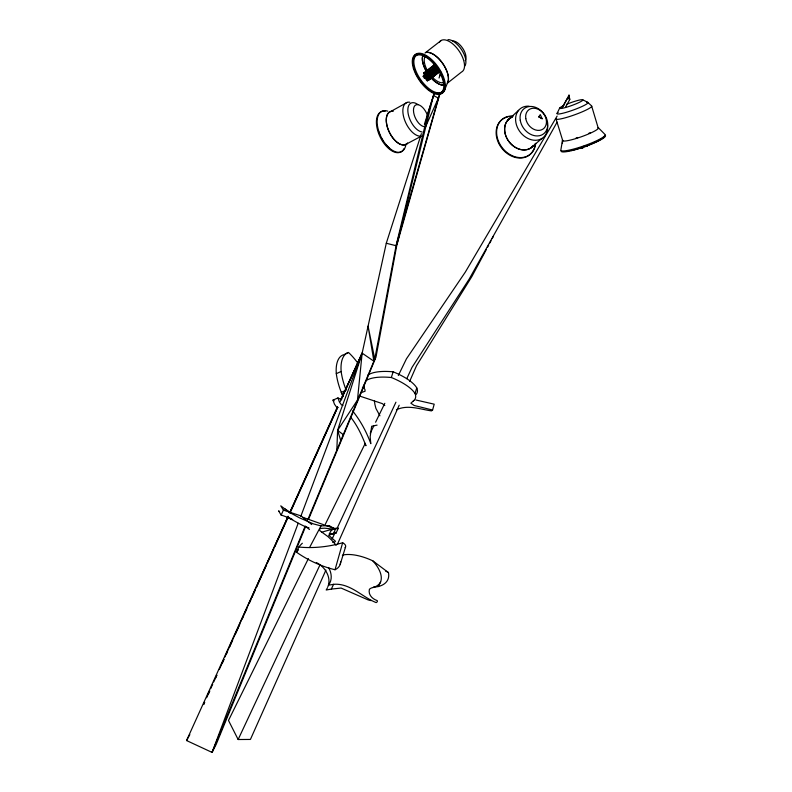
<?xml version="1.0" encoding="UTF-8"?>
<svg xmlns="http://www.w3.org/2000/svg" width="792" height="792" viewBox="0 0 792 792"><rect width="100%" height="100%" fill="white"/><g stroke="black" fill="none" stroke-linecap="round" stroke-linejoin="round"><path stroke-width="1.19" d="M336.877 449.074L337.61 430.383L362.142 353.163L386.288 243.253L421.384 133.66M562.409 143.54L562.647 140.065M426.086 125.601L438.412 98.05L433.442 95.584L396.891 244.758L375.972 357.162L308.514 519.413M307.959 519.334L374.774 359.083L396.079 245.718L428.63 110.652L434.184 93.238M366.013 445.134L365.894 445.708C361.984 435.521 357.37 425.482 350.47 416.938M335.036 569.735L342.649 542.728A54.499 24.582 -6.8 0 1 298.832 547.034L296.475 552.173A52.46 23.176 25.1 0 0 335.036 569.735A38.184 17.305 24.8 0 0 340.619 561.627M396.891 244.758L439.867 93.941M439.758 93.367L396.079 245.718L386.288 243.253M340.164 564.468L345.53 546.965M396.386 409.781C407.969 404.336 420.077 409.306 431.511 410.89L432.59 410.038L434.204 404.177L415.84 399.99M413.295 400.98L413.86 400.505A43.382 14.701 18 0 0 414.998 393.515L416.77 387.902A37.788 12.969 17.9 0 0 393.159 371.814A52.995 18.058 17.3 0 0 367.884 375.081M439.055 77.992L440.926 72.121M424.403 124.235L434.214 93.595M439.877 75.923L440.629 73.567M366.053 380.645A53.064 17.85 17.3 0 1 391.327 377.507L393.159 371.814M298.188 523.274L212.058 752.4L186.546 740.54L288.13 516.453M300.802 516.334L362.142 353.163L373.883 361.202L368.072 326.195L374.774 359.083M327.809 586.912C331.749 577.546 325.037 566.646 316.325 562.548M444.035 91.426L447.391 83.18A19.018 9.039 55.4 0 0 442.55 63.202A19.018 9.039 55.4 0 0 425.69 52.559M305.237 527.413L216.176 744.391L212.058 752.4L304.673 527.333M331.422 534.174L333.056 534.352L335.353 529.442L334.927 528.927L329.106 525.67L320.998 525.888L309.553 547.559M399.188 405.207L337.511 544.084M409.603 381.497L416.543 365.686L471.804 276.636L486.357 249.48M309.009 527.908C299.079 524.918 291.149 517.819 281.17 515.107L283.397 510.127L280.784 505.84L289.248 512.266L299.435 517.81L313.434 523.888L320.998 525.888M325.938 570.062L250.42 739.441L238.145 739.52L228.492 720.443L308.375 558.598M203.594 704.484L204.603 702.237M206.623 697.722L209.662 690.961M210.672 688.703L212.701 684.199M213.711 681.942L216.741 675.18M219.275 669.547L223.829 659.399M224.839 657.142L288.09 516.236M290.12 511.731L337.372 407.009M203.643 704.514L204.653 702.266M208.207 694.376L209.731 691M215.325 678.615L216.85 675.239M222.433 662.845L223.958 659.469M226.502 653.836L227.512 651.588M229.551 647.084L232.6 640.322M235.135 634.699L239.709 624.561M242.253 618.928L243.778 615.552M244.787 613.295L246.817 608.791M249.361 603.167L250.886 599.792M251.905 597.534L255.46 589.654M256.469 587.397L266.637 564.874M267.647 562.627L273.745 549.113M274.765 546.856L287.971 517.582M290.515 511.949L337.758 407.217M341.312 399.336L362.142 353.163L357.459 400.089L337.61 430.383L340.6 440.025M289.654 513.067L337.639 407.217M340.194 401.593L362.142 353.163L340.986 399.158M395.931 402.197L336.857 528.868M406.811 378.625L411.988 367.409L469.102 279.22L557.083 122.186M238.145 739.52L320.057 564.726M332.125 538.956L335.283 532.234M329.492 534.402A166.964 69.082 19.9 0 1 336.046 533.105L338.332 528.214L334.165 528.442L302.851 517.354L301.079 515.938L283.397 510.127M327.442 587.862L326.185 590.01L331.313 589.09L333.6 584.308C350.242 582.981 361.875 596.93 376.21 602.623L377.368 601.682L377.279 600.613C372.369 599.049 367.963 594.713 369.428 589.179L371.359 587.981A41.709 18.79 25.7 0 0 380.615 581.912A49.639 22.404 25.5 0 0 372.824 560.865A35.294 15.889 26.4 0 0 344.381 554.737A40.461 18.216 26.5 0 0 342.362 555.301M370.201 433.323L373.982 425.542M375.606 422.205L384.803 403.306M398.327 375.507L406.445 358.825L465.3 272.121L557.122 116.068M557.093 113.375L559.677 108.049M325.334 524.235L365.28 443.302M373.388 587.11A41.026 18.355 25.9 0 0 378.328 586.545L380.615 581.912M487.516 247.312L488.684 245.134M489.842 242.966L491.01 240.788M492.169 238.62L493.337 236.442M562.587 107.138L569.002 95.149L569.735 99.604L565.518 107.128M186.546 740.54L189.842 734.639M562.112 107.583L567.785 97.941L569.735 99.604L569.002 95.149M538.798 116.78L540.283 114.602L542.164 118.731L538.798 116.78L542.164 118.731M507.613 120.434L518.602 110.335M530.581 148.094L541.916 138.471M447.421 83.15L461.508 72.042A18.8 9.217 55.7 0 0 458.281 49.846A18.8 9.217 55.7 0 0 439.471 42.164M438.332 69.122L425.967 78.794L426.334 79.972L427.304 80.853L439.312 71.607M438.303 69.547L427.799 77.764L428.175 78.943L429.145 79.824L439.629 71.607M429.145 79.824L439.283 72.052M436.065 66.736L425.561 74.943L423.997 74.379L423.621 73.191L434.729 64.677M425.561 74.943L425.185 73.765L435.699 65.548M428.898 75.101L424.502 78.388L423.166 76.329L425.066 74.844M423.166 76.329L426.868 73.765M426.838 74.072L427.809 74.953L428.185 76.141L427.591 76.448L426.245 74.389L436.402 66.597M425.096 78.081L424.72 76.903L427.581 74.666M427.809 74.953L437.382 67.478M424.502 78.388L432.105 72.438M434.006 70.953L435.907 69.468M430.808 73.616L437.461 68.409M427.591 76.448L438.095 68.231M425.967 78.794L437.986 69.557M427.799 77.764L437.946 69.983M429.749 79.527L429.373 78.339L438.926 70.864M423.621 73.191L434.125 64.994M425.027 52.995L441.213 40.451M328.69 535.768L331.878 533.353M334.165 528.442L330.987 530.838L329.175 534.135L329.749 536.224L335.452 541.233L334.561 542.173L332.739 542.381M413.86 400.505L410.87 403.178L414.127 405.474L432.59 410.038M585.753 146.193L584.991 146.639L587.664 145.768L587.1 145.748M586.912 145.56L587.674 145.114M579.774 147.995L579.001 148.441L581.665 147.569M583.407 146.57L584.169 146.124M407.187 102.386L390.723 111.533A18.107 9.544 64.1 0 0 389.941 133.323A18.107 9.544 64.1 0 0 407.494 143.174M405.425 144.58L420.958 136.392M427.304 80.853L427.898 80.556L427.522 79.378L426.561 78.497M344.678 354.252L348.5 352.48A52.47 24.839 66.1 0 1 357.628 362.825M342.005 394.089L341.303 392.367A41.323 19.147 66.1 0 1 336.303 373.675L341.154 371.458A36.303 16.761 66.1 0 1 348.5 352.48M346.183 390.189L341.303 392.367L343.144 396.624M337.966 407.583L336.442 406.959L334.471 404.217L332.996 400.128L337.937 397.94L341.738 399.792M377.081 425.116L371.676 426.264L370.151 436.837L370.814 443.659C366.508 431.858 360.528 420.73 352.608 410.929M362.419 387.397L364.261 387.041M360.647 392.802L365.053 391.248L364.983 389.644A44.738 15.088 17.4 0 1 363.508 385.199M333.6 584.308L328.472 585.199C332.521 579.932 331.709 573.022 328.591 567.498M333.957 533.234L336.046 533.105M331.313 589.09L341.095 588.06L368.221 599.95L371.191 600.633M287.011 517.235L291.377 518.681M335.353 529.442L324.73 528.175L320.215 528.422L319.612 529.254L319.968 530.798L327.809 536.481A46.094 23.384 29.9 0 1 336.154 545.391M328.759 525.65L329.561 525.868M359.123 395.881L382.318 403.603L384.813 405.563M289.268 518.285L292.664 519.493M334.204 400.792L332.996 400.128M342.906 405.415L341.382 404.791L339.412 402.029L337.937 397.94M582.694 99.762L587.743 102.356L591.505 105.811A19.067 2.425 -19.8 0 1 574.527 114.84A19.067 2.425 -19.8 0 1 555.984 118.543M291.505 513.315L284.665 508.692M279.358 511.384L278.576 510.81L281.17 515.107M337.61 430.383L342.976 434.392M372.824 560.865L388.456 572.576A48.668 21.75 25.7 0 1 378.328 586.545M305.286 526.116L309.454 529.511M302.851 517.354L311.731 524.552M424.215 72.884L425.185 73.765M428.403 77.458L429.373 78.339M423.76 76.022L424.72 76.903M379.913 415.81L375.913 408.425L374.873 404.326A43.877 20.642 66 0 0 374.408 401.039M556.103 119.166L562.775 140.768M591.753 106.405L598.277 128.225M604.306 136.491A22.315 3.356 -19.4 0 1 603.187 137.788M602.504 138.313A22.315 3.356 -19.4 0 1 597.98 140.956M596.95 141.471A22.315 3.356 -19.4 0 1 570.992 150.569M568.844 151.005A22.315 3.356 -19.4 0 1 566.953 151.312M605.098 135.254A23.512 3.534 -19.4 0 1 584.298 146.857A23.512 3.534 -19.4 0 1 561.211 150.668M566.428 104.376A12.355 1.495 -19.9 0 1 582.872 99.99A12.355 1.495 -19.9 0 1 566.221 107.316A12.355 1.495 -19.9 0 1 563.874 105.494M586.516 102.257A16.454 2.039 -19.8 0 1 573.081 110.098A16.454 2.039 -19.8 0 1 558.033 112.494M590.327 132.64A16.266 2.327 -19.5 0 1 588.694 133.403M577.992 137.471A16.266 2.327 -19.5 0 1 576.002 138.085M443.272 90.516A22.315 10.484 55.3 0 1 421.483 80.794A22.315 10.484 55.3 0 1 416.889 54.975M417.74 54.599A22.315 10.484 55.3 0 1 419.71 54.282M444.104 82.398A16.196 7.702 55.4 0 1 431.68 76.517M431.016 75.745A16.196 7.702 55.4 0 1 429.719 74.111M427.442 70.617A16.196 7.702 55.4 0 1 425.047 56.687M443.104 85.11A18.879 8.979 55.4 0 1 431.086 77.764M430.303 76.864A18.879 8.979 55.4 0 1 428.809 74.973M426.769 71.943A18.879 8.979 55.4 0 1 423.344 54.668M427.433 52.401A18.879 8.979 55.4 0 1 443.431 64.617A18.879 8.979 55.4 0 1 447.312 83.071M443.154 85.219A19.018 9.039 55.4 0 1 431.056 77.824M426.71 71.973A19.018 9.039 55.4 0 1 422.869 55.351M452.598 40.867A12.137 6.019 55.8 0 1 462.934 48.639A12.137 6.019 55.8 0 1 465.241 60.638M413.365 58.103A23.522 11.048 55.3 0 1 436.085 64.32A23.522 11.048 55.3 0 1 441.857 93.317M447.965 39.6A16.196 7.989 55.7 0 1 461.766 49.995A16.196 7.989 55.7 0 1 464.864 65.993M422.116 131.987A15.83 8.128 64.3 0 1 408.048 112.989A15.83 8.128 64.3 0 1 418.027 104.643M421.186 136.056A18.315 9.445 64.3 0 1 404.346 119.255A18.315 9.445 64.3 0 1 409.781 102.218M425.839 126.512A11.9 6.079 64.3 0 1 414.958 117.028A11.9 6.079 64.3 0 1 416.899 104.633A11.9 6.079 64.3 0 1 427.541 115.622M407.563 143.283A18.246 9.603 64.1 0 1 388.842 131.215A18.246 9.603 64.1 0 1 393.307 111.217M405.821 145.184A22.423 11.9 64 0 1 390.773 149.213A22.423 11.9 64 0 1 377.22 123.671A22.423 11.9 64 0 1 387.763 111.147M404.039 148.619A22.414 11.91 64 0 1 380.427 137.531A22.414 11.91 64 0 1 385.229 111.147M389.605 148.332A21.265 11.306 64 0 1 386.07 144.916M382.863 140.58A21.265 11.306 64 0 1 381.734 138.659M379.774 134.6A21.265 11.306 64 0 1 378.635 131.462M385.546 571.032A56.628 26.027 26.8 0 1 388.456 572.576M296.475 552.173A166.964 69.082 19.9 0 1 298.505 549.836M298.832 547.034A167.3 68.498 19.9 0 1 302.346 543.243M321.8 532.283A167.3 68.498 19.9 0 1 332.858 529.244M333.937 529.026A167.3 68.498 19.9 0 1 338.332 528.214M342.649 542.728A38.273 8.593 2.6 0 1 345.134 547.638M345.52 388.466A41.422 19.038 66.1 0 1 341.154 371.458M336.303 373.675A36.224 16.85 66.1 0 1 343.728 354.687M391.327 377.507A37.838 12.82 17.9 0 1 414.998 393.515M416.77 387.902A43.322 14.88 18 0 1 416.097 394.456M533.382 145.619A18.127 14.305 52.5 0 1 508.909 141.55A18.256 14.405 52.5 0 1 512.087 117.048M512.147 117.157A18.127 14.305 52.5 0 0 508.909 141.55A18.256 14.405 52.5 0 0 533.471 145.718M535.709 143.312A22.404 17.721 52.5 0 1 516.018 157.044A22.404 17.721 52.5 0 1 496.663 133.709A22.404 17.721 52.5 0 1 513.127 116.078M534.075 148.609A22.384 17.711 52.5 0 1 502.316 148.886A22.384 17.711 52.5 0 1 507.741 116.879M508.919 116.662A22.384 17.711 52.5 0 1 512.632 116.543M535.194 143.748A22.384 17.711 52.5 0 1 534.402 147.688M546.926 122.067A18.424 14.444 52.6 0 1 535.649 140.283A18.424 14.444 52.6 0 1 515.929 122.8A18.424 14.444 52.6 0 1 529.026 106.197M562.518 140.105L560.904 149.688A23.522 3.514 -19.4 0 0 583.991 145.847A23.522 3.514 -19.4 0 0 604.801 134.264L598.148 127.522A19.087 2.732 -19.5 0 1 581.209 136.818A19.087 2.732 -19.5 0 1 562.518 140.105M581.318 148.064L580.546 148.52L583.219 147.639L581.318 148.064M414.167 68.686A22.325 10.464 55.3 0 0 440.461 92.911A22.325 10.464 55.3 0 0 430.739 60.865A22.325 10.464 55.3 0 0 414.167 68.686M413.404 68.359A23.522 11.029 55.3 0 0 441.114 93.901A23.522 11.029 55.3 0 0 430.888 60.142A23.522 11.029 55.3 0 0 413.404 68.359M525.799 118.632A11.989 9.375 52.6 0 0 542.738 129.254A11.989 9.375 52.6 0 0 539.629 110.068A11.989 9.375 52.6 0 0 525.799 118.632M520.265 120.315A15.939 12.474 52.6 0 0 542.807 134.393A15.939 12.474 52.6 0 0 538.659 108.89A15.939 12.474 52.6 0 0 520.265 120.315"/></g></svg>
